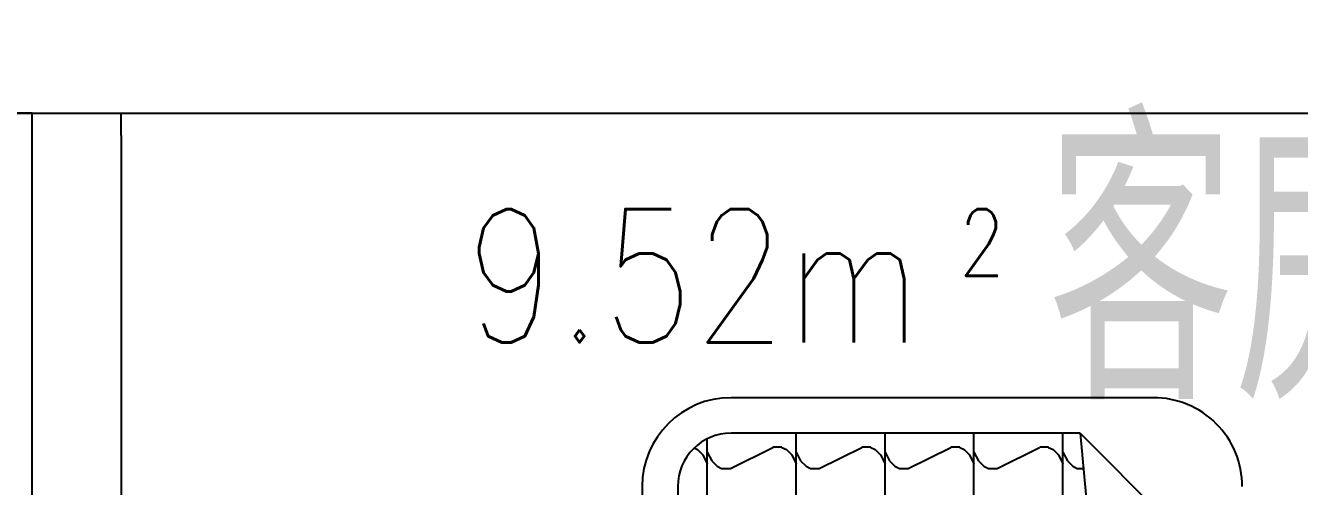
# Model space of a CAD drawing. Header units: millimetres. Extents: x 1143 to 39838, y 578 to 35727.
# Drawn here: x 4874 to 7740, y 21599 to 22637 of the extents above; entities that cross this region are included whole.
import ezdxf
from ezdxf.enums import TextEntityAlignment as Align

# ---------------------------------------------------------------- set-up
doc = ezdxf.new("R2010")
doc.units = ezdxf.units.MM
for name, color, linetype in [('3', 7, 'Continuous'), ('JJ', 8, 'Continuous'), ('PUB_TEXT', 7, 'Continuous'), ('PUB_WINDW', 7, 'Continuous'), ('T', 7, 'Continuous'), ('WALL', 255, 'Continuous'), ('WINDOW', 2, 'Continuous')]:
    doc.layers.add(name, color=color, linetype=linetype)
doc.styles.add('DIM_FONT', font='SIMPLEX', dxfattribs={"width": 0.8})
doc.styles.add('HZ', font='txt', dxfattribs={"width": 0.7, "height": 5, "bigfont": 'hztxt'})
doc.styles.get("Standard").update_dxf_attribs({"font": 'arial.ttf'})

# ---------------------------------------------------------------- blocks, each defined once
blk = doc.blocks.new('A$C2EAD2DD6')
at = {"layer": 'JJ'}
for p, q in [((1890, 1400, -1600), (90, 1400, -1600)), ((1890, 1320, -1600), (90, 1320, -1600)), ((1961.2, 1263.6, -1600), (1941.1, 1253.6, -1600)), ((1973.3, 1275.7, -1600), (1961.2, 1263.6, -1600)), ((1976.8, 1282.8, -1600), (1973.2, 1275.6, -1600)), ((1976.8, 1282.8, -1600), (1973.2, 1275.6, -1600)), ((1778.3, 1253.6, -1600), (1978.4, 1253.6, -1600)), ((1947.6, 1243.5, -1600), (1935.5, 1231.4, -1600)), ((1967.6, 1253.6, -1600), (1947.5, 1243.5, -1600)), ((1978.4, 1253.6, -1600), (1978.5, 1253.6, -1600)), ((1978.5, 1253.6, -1600), (1997.4, 1253.6, -1600)), ((1935.5, 1231.4, -1600), (1930.5, 1221.3, -1600)), ((1935.5, 1231.4, -1600), (1930.5, 1221.3, -1600)), ((1930.5, 1221.4, -1600), (1930.5, 1201.3, -1600)), ((1930.3, 1201.5, -1600), (1978.1, 1105.9, -1600)), ((1930.3, 1201.5, -1600), (1978.1, 1105.9, -1600)), ((2010, 414.7, -1600), (2010, 1200, -1600)), ((2090, 250, -1600), (2090, 1200, -1600)), ((1978.3, 1085.7, -1600), (1978.3, 1105.8, -1600)), ((1961.2, 1063.6, -1600), (1941.1, 1053.6, -1600)), ((1973.3, 1075.7, -1600), (1961.2, 1063.6, -1600)), ((1978.2, 1085.6, -1600), (1973.2, 1075.6, -1600)), ((1978.2, 1085.6, -1600), (1973.2, 1075.6, -1600)), ((1778.3, 1053.6, -1600), (1978.4, 1053.6, -1600)), ((1947.6, 1043.5, -1600), (1935.5, 1031.4, -1600)), ((1967.6, 1053.6, -1600), (1947.5, 1043.5, -1600)), ((1978.4, 1053.6, -1600), (1978.5, 1053.6, -1600)), ((1978.5, 1053.6, -1600), (2010, 1053.6, -1600)), ((1935.5, 1031.4, -1600), (1930.5, 1021.3, -1600)), ((1935.5, 1031.4, -1600), (1930.5, 1021.3, -1600)), ((1930.5, 1021.4, -1600), (1930.5, 1001.3, -1600)), ((1930.3, 1001.5, -1600), (1978.1, 905.9, -1600)), ((1930.3, 1001.5, -1600), (1978.1, 905.9, -1600)), ((1978.3, 885.7, -1600), (1978.3, 905.8, -1600)), ((1961.2, 863.6, -1600), (1941.1, 853.6, -1600)), ((1973.3, 875.7, -1600), (1961.2, 863.6, -1600)), ((1978.2, 885.6, -1600), (1973.2, 875.6, -1600)), ((1978.2, 885.6, -1600), (1973.2, 875.6, -1600)), ((1778.3, 853.6, -1600), (1978.4, 853.6, -1600)), ((1935.5, 831.4, -1600), (1930.5, 821.3, -1600)), ((1935.5, 831.4, -1600), (1930.5, 821.3, -1600)), ((1947.6, 843.5, -1600), (1935.5, 831.4, -1600)), ((1967.6, 853.6, -1600), (1947.5, 843.5, -1600)), ((1978.4, 853.6, -1600), (1978.5, 853.6, -1600)), ((1978.5, 853.6, -1600), (2010, 853.6, -1600)), ((1930.5, 821.4, -1600), (1930.5, 801.3, -1600)), ((1930.3, 801.5, -1600), (1978.1, 705.9, -1600)), ((1930.3, 801.5, -1600), (1978.1, 705.9, -1600)), ((1978.3, 685.7, -1600), (1978.3, 705.8, -1600)), ((1961.2, 663.6, -1600), (1941.1, 653.6, -1600)), ((1973.3, 675.7, -1600), (1961.2, 663.6, -1600)), ((1978.2, 685.6, -1600), (1973.2, 675.6, -1600)), ((1978.2, 685.6, -1600), (1973.2, 675.6, -1600)), ((1778.3, 653.6, -1600), (1978.4, 653.6, -1600)), ((1935.5, 631.4, -1600), (1930.5, 621.3, -1600)), ((1935.5, 631.4, -1600), (1930.5, 621.3, -1600)), ((1947.6, 643.5, -1600), (1935.5, 631.4, -1600)), ((1967.6, 653.6, -1600), (1947.5, 643.5, -1600)), ((1978.4, 653.6, -1600), (1978.5, 653.6, -1600)), ((1978.5, 653.6, -1600), (2010, 653.6, -1600)), ((1930.5, 621.4, -1600), (1930.5, 601.3, -1600)), ((1930.3, 601.5, -1600), (1978.1, 505.9, -1600)), ((1930.3, 601.5, -1600), (1978.1, 505.9, -1600)), ((1978.3, 485.7, -1600), (1978.3, 505.8, -1600)), ((1961.2, 463.6, -1600), (1941.1, 453.6, -1600)), ((1973.3, 475.7, -1600), (1961.2, 463.6, -1600)), ((1978.2, 485.6, -1600), (1973.2, 475.6, -1600)), ((1978.2, 485.6, -1600), (1973.2, 475.6, -1600)), ((1778.3, 453.6, -1600), (1978.4, 453.6, -1600)), ((1935.5, 431.4, -1600), (1930.5, 421.3, -1600)), ((1935.5, 431.4, -1600), (1930.5, 421.3, -1600)), ((1947.6, 443.5, -1600), (1935.5, 431.4, -1600)), ((1967.6, 453.6, -1600), (1947.5, 443.5, -1600)), ((1978.4, 453.6, -1600), (1978.5, 453.6, -1600)), ((1978.5, 453.6, -1600), (2010, 453.6, -1600)), ((2010, 414.7, -1600), (1724.9, 130, -1600)), ((2010, 414.7, -1600), (1768, 392.5, -1600)), ((1930.5, 421.4, -1600), (1930.5, 407.5, -1600))]:
    blk.add_line(p, q, dxfattribs=at)
for centre, radius, start, end in [((1890, 1200, -1600), 200, 360, 90), ((1890, 1200, -1600), 120, 360, 90), ((1890, 250, -1600), 200, 270, 360)]:
    blk.add_arc(centre, radius, start, end, dxfattribs=at)
at = {"style": 'DIM_FONT', "width": 0.8, "flags": 9}
for tag in ['XSIZE', 'YSIZE']:
    blk.add_attdef(tag, (0, 1450, -1600), '', height=0.5, rotation=315, dxfattribs=at)
blk = doc.blocks.new('1T4F81聚福元')
at = {"layer": '3'}
blk.add_line((-20100, -7050), (-20100, -8850), dxfattribs=at)
at = {"layer": 'WALL'}
for p, q in [((-21200, -7000), (-17300, -7000)), ((-20100, -7050), (-20100, -7000))]:
    blk.add_line(p, q, dxfattribs=at)
at = {"layer": 'WINDOW'}
blk.add_lwpolyline([(-21200, -1000), (-10300, -1000), (-10300, -7500), (-7600, -7500), (-7600, -9600), (-8500, -9600), (-8500, -11600), (-13258, -11600), (-13258, -11500), (-11742, -11500), (-11742, -9700), (-14400, -9700), (-14400, -10000), (-20300, -10000), (-20300, -7000), (-21200, -7000)], close=True, dxfattribs=at)
at = {"layer": 'JJ', "rotation": 89.99999999999999}
blk.add_blockref('A$C2EAD2DD6', (-17528, -9730), dxfattribs=at)
at = {"style": 'DIM_FONT', "oblique": -180, "text_generation_flag": 4, "width": 0.8, "flags": 9}
for tag, p, rotation in [('XSIZE', (1326.3, -15051.1), 135), ('YSIZE', (1326.3, -15051.1), 135), ('XSIZE', (3900.1, -18100), 45), ('YSIZE', (3900.1, -18100), 45)]:
    blk.add_attdef(tag, p, '', height=0.5, rotation=rotation, dxfattribs=at)
at = {"layer": 'JJ', "oblique": -180, "text_generation_flag": 4, "width": 0.8, "flags": 9}
for p in [(1764.7, -14093.6), (2339, -19893.8)]:
    blk.add_attdef('XSIZE', p, '', height=0.441, dxfattribs=at)
blk.add_attdef('XSIZE', (-13521.8, -18540), '', height=0.441, rotation=90, dxfattribs=at)
at = {"layer": 'PUB_TEXT', "style": 'DIM_FONT', "width": 0.8}
blk.add_text('9.52m', height=300, dxfattribs=at).set_placement((-18297.3, -7365.6, -1533.8), align=Align.MIDDLE_RIGHT)
blk.add_text(' 2', height=150, dxfattribs=at).set_placement((-18297.3, -7365.6, -1533.8))
at = {"layer": 'T', "style": 'HZ', "width": 0.7}
blk.add_text('客房', height=600, dxfattribs=at).set_placement((-18015.8, -7644.3))

msp = doc.modelspace()

# ---------------------------------------------------------------- block references
at = {"layer": 'PUB_WINDW'}
msp.add_blockref('1T4F81聚福元', (25189.3, 29439.1), dxfattribs=at)

doc.saveas('drawing.dxf')
